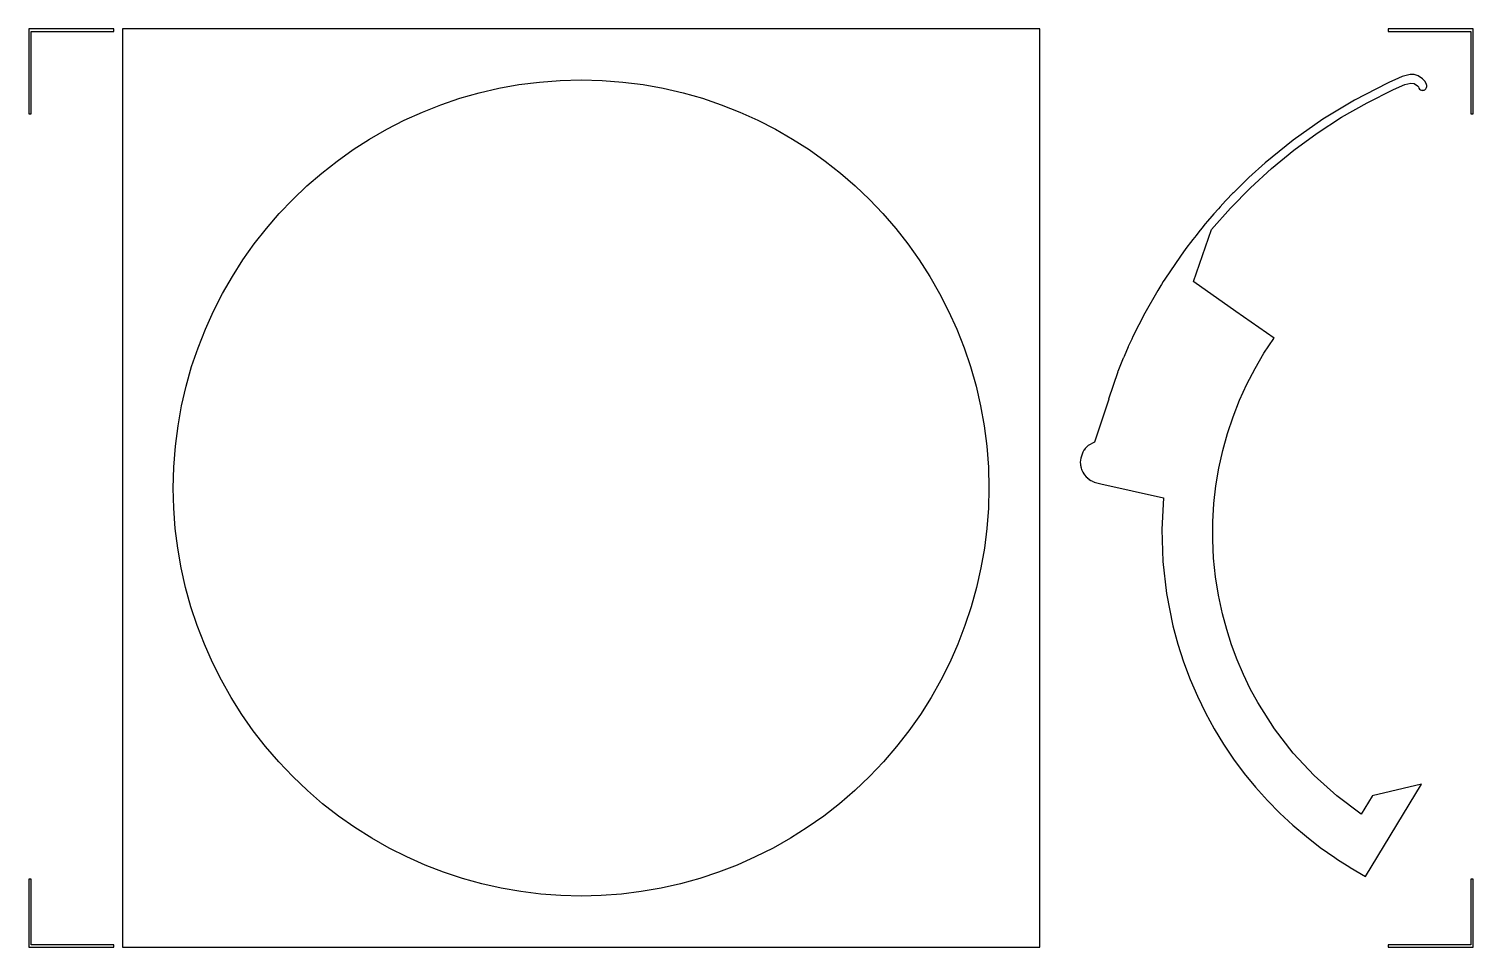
# Model space of a CAD drawing. Extents: x 0 to 17, y 0 to 10.8.
import ezdxf

# ---------------------------------------------------------------- set-up
doc = ezdxf.new("R2010")
doc.units = 0
doc.layers.add('Layer_1', color=7, linetype='CONTINUOUS')

msp = doc.modelspace()

# ---------------------------------------------------------------- linework, layer by layer
at = {"layer": 'Layer_1', "color": 7}
for points in [[(0, 10.800015), (0, 9.800003), (0.028335, 9.800003), (0.028335, 10.771629), (1.000015, 10.771629), (1.000015, 10.800015), (0, 10.800015)], [(16.000004, 10.800016), (16.000004, 10.771629), (16.971687, 10.771629), (16.971687, 9.800002), (17.000019, 9.800002), (17.000019, 10.785795), (17.000019, 10.800016), (16.000004, 10.800016)], [(0, 0.799979), (0, 0), (1.000015, 0), (1.000015, 0.028332), (0.028335, 0.028332), (0.028335, 0.799979), (0, 0.799979)], [(16.971687, 0.799979), (16.971687, 0.028333), (16.000004, 0.028333), (16.000004, 0), (17.000019, 0), (17.000019, 0.799979), (16.971687, 0.799979)]]:
    msp.add_lwpolyline(points, close=True, dxfattribs=at)
for points in [[(2.39989, 10.8003), (1.100015, 10.800018), (1.100015, 0.000059), (11.90003, 0.000059), (11.90003, 10.800018), (2.39989, 10.8003), (2.39989, 10.8003)], [(6.499995, 10.200027), (6.747001, 10.193781), (6.990765, 10.175244), (7.230984, 10.144718), (7.467357, 10.102506), (7.699583, 10.048908), (7.927361, 9.984226), (8.150387, 9.908761), (8.368362, 9.822816), (8.580982, 9.726692), (8.787948, 9.62069), (8.988956, 9.505112), (9.183706, 9.38026), (9.371896, 9.246435), (9.553224, 9.103939), (9.727389, 8.953073), (9.894089, 8.79414), (10.053023, 8.62744), (10.203889, 8.453275), (10.346385, 8.271946), (10.48021, 8.083756), (10.605062, 7.889006), (10.72064, 7.687998), (10.826642, 7.481033), (10.922766, 7.268412), (11.008711, 7.050437), (11.084175, 6.827411), (11.148857, 6.599634), (11.202455, 6.367408), (11.244668, 6.131034), (11.275194, 5.890815), (11.293731, 5.647052), (11.299977, 5.400046), (11.29408, 5.162027), (11.276493, 4.925623), (11.247379, 4.691228), (11.206901, 4.459236), (11.155223, 4.230039), (11.092506, 4.004032), (11.018915, 3.781607), (10.934611, 3.563158), (10.839759, 3.349078), (10.734521, 3.139761), (10.619059, 2.935601), (10.493538, 2.736991), (10.358119, 2.544323), (10.212966, 2.357992), (10.058242, 2.178392), (9.894109, 2.005915), (9.721634, 1.84178), (9.542035, 1.687054), (9.355706, 1.541899), (9.163041, 1.406478), (8.964432, 1.280954), (8.760273, 1.16549), (8.550957, 1.060249), (8.336879, 0.965394), (8.118431, 0.881089), (7.896007, 0.807495), (7.67, 0.744775), (7.440804, 0.693094), (7.208812, 0.652614), (6.974417, 0.623497), (6.738014, 0.605907), (6.499995, 0.600007), (6.261976, 0.605907), (6.025573, 0.623497), (5.791179, 0.652614), (5.559187, 0.693094), (5.32999, 0.744775), (5.103983, 0.807494), (4.881559, 0.881088), (4.663111, 0.965394), (4.449033, 1.060249), (4.239717, 1.16549), (4.035558, 1.280954), (3.836949, 1.406478), (3.644283, 1.541899), (3.457954, 1.687054), (3.278356, 1.84178), (3.10588, 2.005914), (2.941748, 2.178391), (2.787024, 2.357992), (2.641871, 2.544323), (2.506452, 2.73699), (2.38093, 2.935601), (2.265469, 3.139761), (2.16023, 3.349078), (2.065378, 3.563157), (1.981075, 3.781606), (1.907483, 4.004031), (1.844767, 4.230039), (1.793088, 4.459236), (1.75261, 4.691228), (1.723497, 4.925623), (1.70591, 5.162027), (1.700012, 5.400046), (1.706259, 5.647052), (1.724796, 5.890815), (1.755321, 6.131034), (1.797534, 6.367408), (1.851132, 6.599634), (1.915814, 6.827411), (1.991279, 7.050438), (2.077224, 7.268412), (2.173348, 7.481033), (2.27935, 7.687998), (2.394928, 7.889007), (2.51978, 8.083757), (2.653605, 8.271947), (2.796101, 8.453275), (2.946967, 8.62744), (3.1059, 8.79414), (3.2726, 8.953074), (3.446766, 9.10394), (3.628094, 9.246436), (3.816284, 9.380261), (4.011034, 9.505113), (4.212042, 9.62069), (4.419008, 9.726692), (4.631629, 9.822816), (4.849603, 9.908761), (5.07263, 9.984226), (5.300407, 10.048908), (5.532633, 10.102506), (5.769006, 10.144718), (6.009226, 10.175244), (6.252989, 10.193781), (6.499995, 10.200027), (6.499995, 10.200027)], [(16.282183, 10.264462), (16.279758, 10.264462), (16.258757, 10.263361), (16.258757, 10.263643), (16.258644, 10.263643), (16.258531, 10.263643), (16.258531, 10.263361), (16.258531, 10.263361), (16.165596, 10.239383), (16.120728, 10.222461), (16.120671, 10.222461), (16.007948, 10.171695), (15.998301, 10.165907), (15.998245, 10.165907), (15.990969, 10.162379), (15.602477, 9.962755), (15.232572, 9.738965), (14.881922, 9.492339), (14.551194, 9.22421), (14.551082, 9.22421), (14.360546, 9.051773), (14.177744, 8.872206), (14.168263, 8.862449), (14.097597, 8.78864), (14.086683, 8.776899), (14.022576, 8.707501), (14.001741, 8.68435), (13.947446, 8.623387), (13.92435, 8.596819), (13.874355, 8.538444), (13.846849, 8.505757), (13.806665, 8.457139), (13.771277, 8.413485), (13.738149, 8.371868), (13.700391, 8.323636), (13.672665, 8.287365), (13.630222, 8.231197), (13.610819, 8.204849), (13.562863, 8.139088), (13.553878, 8.126355), (13.372418, 7.857913), (13.352905, 7.827597), (13.332565, 7.79502), (13.323691, 7.780359), (13.28935, 7.723968), (13.135203, 7.455641), (12.996324, 7.181793), (12.982544, 7.152468), (12.941313, 7.063173), (12.940596, 7.061508), (12.891041, 6.948839), (12.887459, 6.940736), (12.883214, 6.931033), (12.882277, 6.928832), (12.816683, 6.769145), (12.815692, 6.766718), (12.815692, 6.766718), (12.815692, 6.766436), (12.815974, 6.766718), (12.816256, 6.766718), (12.709486, 6.444203), (12.709599, 6.444203), (12.709543, 6.444203), (12.711196, 6.443921), (12.544068, 5.940385), (12.541754, 5.939511), (12.469765, 5.899105), (12.45141, 5.882843), (12.450969, 5.882392), (12.434213, 5.864092), (12.420873, 5.846397), (12.418889, 5.843631), (12.406266, 5.822738), (12.381076, 5.752349), (12.377603, 5.727821), (12.377547, 5.727539), (12.3765, 5.703231), (12.377877, 5.677656), (12.379254, 5.66878), (12.381074, 5.657427), (12.381515, 5.65562), (12.384159, 5.64421), (12.384929, 5.640959), (12.38708, 5.63302), (12.387249, 5.632568), (12.391714, 5.619228), (12.392154, 5.618014), (12.394415, 5.612169), (12.395629, 5.608975), (12.401857, 5.595304), (12.40197, 5.595022), (12.40616, 5.586589), (12.419113, 5.565035), (12.427381, 5.553679), (12.427607, 5.553397), (12.428434, 5.552352), (12.442214, 5.535924), (12.443592, 5.534372), (12.445025, 5.532876), (12.460018, 5.518325), (12.460789, 5.517619), (12.461616, 5.516914), (12.479751, 5.502416), (12.480191, 5.502077), (12.480473, 5.501795), (12.499656, 5.489225), (12.500869, 5.488519), (12.501256, 5.488237), (12.519281, 5.478757), (12.522588, 5.477149), (12.523305, 5.47681), (12.535872, 5.471408), (12.539014, 5.470082), (12.619437, 5.449629), (13.353656, 5.284651), (13.334909, 4.912777), (13.346814, 4.536671), (13.390361, 4.157897), (13.466544, 3.778016), (13.524496, 3.563205), (13.591961, 3.3535), (13.668646, 3.149078), (13.754259, 2.950117), (13.848507, 2.756793), (13.951097, 2.569283), (14.061736, 2.387765), (14.180132, 2.212416), (14.305991, 2.043413), (14.43902, 1.880934), (14.578927, 1.725155), (14.725419, 1.576254), (14.878203, 1.434408), (15.036987, 1.299794), (15.201476, 1.172589), (15.371379, 1.052971), (15.370992, 1.052378), (15.404617, 1.031045), (15.548319, 0.93971), (15.551956, 0.937565), (15.733637, 0.832062), (16.391237, 1.914703), (15.811524, 1.777562), (15.810807, 1.776349), (15.681216, 1.563195), (15.394956, 1.777532), (15.128304, 2.017176), (14.883211, 2.280948), (14.661628, 2.567667), (14.465505, 2.876153), (14.3776, 3.03819), (14.296792, 3.205226), (14.223324, 3.377113), (14.157439, 3.553705), (14.099383, 3.734853), (14.049399, 3.920411), (14.002379, 4.138464), (13.967738, 4.356206), (13.945243, 4.573256), (13.934663, 4.789233), (13.935764, 5.003756), (13.948314, 5.216441), (13.972081, 5.426909), (14.006832, 5.634778), (14.052334, 5.839665), (14.108356, 6.04119), (14.174665, 6.23897), (14.251028, 6.432626), (14.337213, 6.621774), (14.432987, 6.806033), (14.538118, 6.985023), (14.652373, 7.158361), (14.650996, 7.159405), (14.656452, 7.1642), (14.208866, 7.477401), (14.207599, 7.475511), (13.711835, 7.824873), (13.711892, 7.824873), (13.708474, 7.827188), (13.707704, 7.827752), (13.922402, 8.441749), (14.143724, 8.69298), (14.379011, 8.932564), (14.627908, 9.159815), (14.890059, 9.37405), (15.165108, 9.574583), (15.452701, 9.76073), (15.752481, 9.931806), (16.064094, 10.087127), (16.064094, 10.087127), (16.064037, 10.08741), (16.198203, 10.144901), (16.268043, 10.160677), (16.306242, 10.159232), (16.347252, 10.129853), (16.352544, 10.123184), (16.355686, 10.119433), (16.355742, 10.119433), (16.360317, 10.104992), (16.361694, 10.10217), (16.369136, 10.091753), (16.369361, 10.091471), (16.370242, 10.090765), (16.379061, 10.08426), (16.382589, 10.082454), (16.39185, 10.079146), (16.396039, 10.078384), (16.404914, 10.077707), (16.409764, 10.077989), (16.418914, 10.079654), (16.422938, 10.080924), (16.431262, 10.084782), (16.43501, 10.087153), (16.443168, 10.094208), (16.443775, 10.094773), (16.443831, 10.094773), (16.453036, 10.111365), (16.454967, 10.121508), (16.454967, 10.121508), (16.454797, 10.132918), (16.454797, 10.132918), (16.454797, 10.132918), (16.450553, 10.148076), (16.450497, 10.148076), (16.434952, 10.179716), (16.434952, 10.179716), (16.434952, 10.179716), (16.403478, 10.214113), (16.403422, 10.214113), (16.352048, 10.248067), (16.305746, 10.262785), (16.305633, 10.262785), (16.282207, 10.264507), (16.282183, 10.264462)]]:
    msp.add_lwpolyline(points, dxfattribs=at)

doc.saveas('drawing.dxf')
